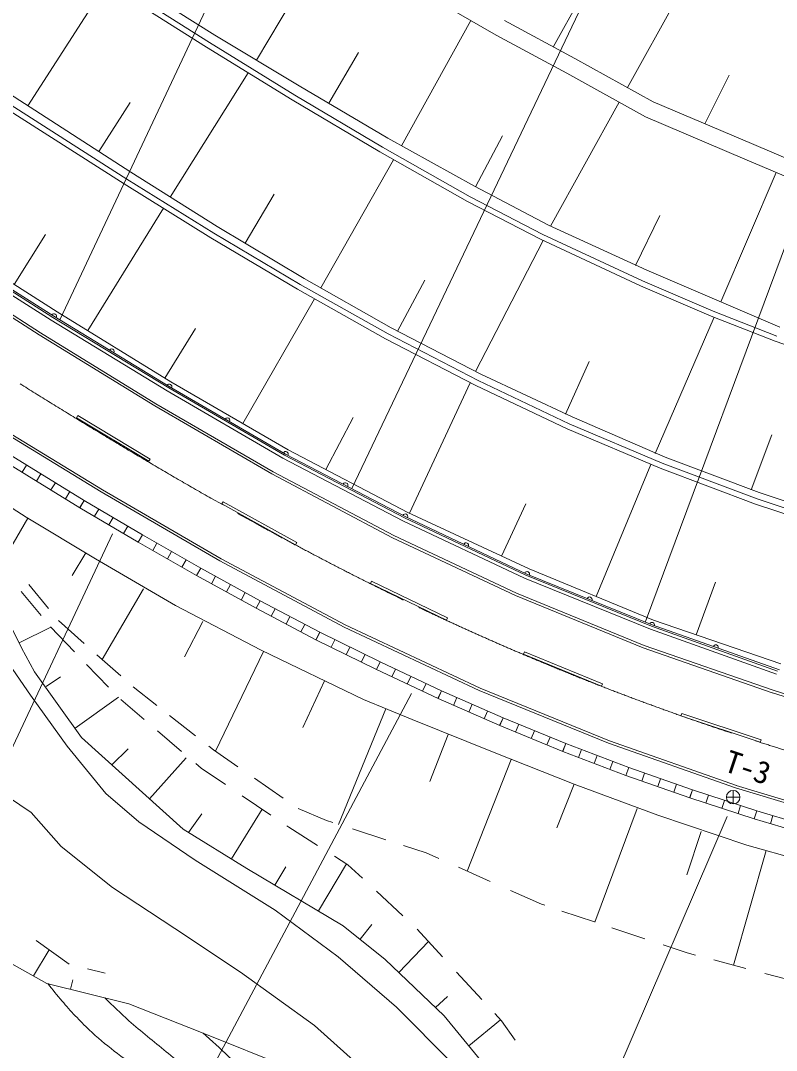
# Model space of a CAD drawing. Units: millimetres, scale not verified. Extents: x 40000 to 680000, y 20000 to 380000.
# Drawn here: x 124800 to 169478, y 258128 to 318986 of the extents above; entities that cross this region are included whole.
import ezdxf
from ezdxf.enums import TextEntityAlignment as Align

# ---------------------------------------------------------------- set-up
doc = ezdxf.new("R2010")
doc.units = ezdxf.units.MM
doc.header["$LTSCALE"] = 1000
doc.linetypes.add('CHAIN', pattern=[18.5, 12, -1.5, 3.5, -1.5])
for name, color, linetype, lineweight in [('M-BGD', 7, 'Continuous', 13), ('M-BMK', 2, 'CHAIN', 13), ('M-BMK-SRVR', 3, 'Continuous', 13), ('M-STR-STRC', 7, 'Continuous', 13)]:
    doc.layers.add(name, color=color, linetype=linetype, lineweight=lineweight)
doc.styles.add('ＭＳ ゴシック', font='')
doc.styles.get('ＭＳ ゴシック').set_extended_font_data('MS Gothic')

msp = doc.modelspace()

# ---------------------------------------------------------------- linework, layer by layer
at = {"layer": 'M-BGD'}
for p, q in [((142904, 323639), (138736, 316653)), ((164877, 322625), (160674, 315032)), ((135960, 317686), (129156, 321998)), ((136277, 318119), (129541, 322370)), ((135791, 317415), (128990, 321724)), ((129877, 321162), (125229, 313946)), ((152921, 318116), (148903, 320442)), ((156302, 317458), (157857, 320266)), ((151423, 318983), (147324, 311589)), ((157569, 316755), (153408, 318989)), ((141012, 314576), (135960, 317686)), ((141274, 315139), (136277, 318119)), ((157090, 315877), (152921, 318116)), ((140847, 314302), (135791, 317415)), ((144782, 317095), (143015, 314108)), ((162185, 314194), (157569, 316755)), ((138260, 315895), (133650, 308559)), ((161745, 313294), (157090, 315877)), ((131321, 310023), (122945, 315417)), ((165251, 312891), (166677, 315764)), ((122531, 314692), (130915, 309339)), ((122704, 314961), (131085, 309610)), ((146514, 312038), (141274, 315139)), ((131286, 314141), (129421, 311246)), ((146030, 311222), (140847, 314302)), ((146191, 311499), (141012, 314576)), ((156129, 306846), (160183, 314161)), ((168012, 311717), (162185, 314194)), ((167620, 310797), (161745, 313294)), ((151631, 309202), (146514, 312038)), ((153279, 312183), (151694, 309168)), ((171487, 310230), (168012, 311717)), ((151225, 308288), (146030, 311222)), ((151378, 308569), (146191, 311499)), ((146852, 310758), (142551, 303187)), ((171182, 309273), (167620, 310797)), ((136427, 306814), (131321, 310023)), ((169472, 310004), (166188, 302358)), ((130915, 309339), (136053, 306155)), ((131085, 309610), (136219, 306429)), ((156002, 306904), (151631, 309202)), ((139798, 308725), (138071, 305832)), ((155668, 306350), (151378, 308569)), ((155527, 306063), (151225, 308288)), ((133240, 307898), (128765, 300666)), ((162591, 307473), (161155, 304520)), ((125903, 300415), (115850, 306860)), ((125983, 300542), (115932, 306986)), ((141563, 303748), (136427, 306814)), ((161809, 304239), (156002, 306904)), ((126281, 306345), (124414, 303394)), ((136053, 306155), (141160, 303109)), ((136219, 306429), (141320, 303386)), ((161572, 303600), (155668, 306350)), ((119887, 305554), (126605, 301280)), ((119995, 305723), (126711, 301449)), ((126773, 301514), (120053, 305769)), ((126960, 301783), (120187, 306069)), ((155686, 305989), (151687, 298240)), ((161441, 303307), (155527, 306063)), ((146709, 300825), (141563, 303748)), ((166088, 302401), (161809, 304239)), ((141160, 303109), (146371, 300187)), ((141320, 303386), (146523, 300468)), ((147072, 300637), (148702, 303651)), ((165623, 301522), (161441, 303307)), ((165744, 301818), (161572, 303600)), ((142178, 302538), (137937, 295174)), ((169681, 300867), (166088, 302401)), ((126605, 301280), (133457, 297115)), ((126711, 301449), (133559, 297287)), ((133586, 297359), (126773, 301514)), ((133673, 297629), (126960, 301783)), ((165797, 301453), (162319, 293406)), ((169398, 300036), (165623, 301522)), ((169508, 300337), (165744, 301818)), ((135140, 300781), (133323, 297846)), ((152008, 298090), (146709, 300825)), ((132727, 296216), (125903, 300415)), ((132804, 296345), (125983, 300542)), ((146371, 300187), (151707, 297430)), ((146523, 300468), (151850, 297717)), ((175054, 298116), (169398, 300036)), ((157004, 295735), (158408, 298840)), ((140623, 293627), (133673, 297629)), ((151850, 297717), (157232, 295154)), ((157404, 295562), (152008, 298090)), ((133457, 297115), (140311, 293131)), ((133559, 297287), (140408, 293306)), ((140468, 293371), (133586, 297359)), ((151382, 297585), (147793, 289875)), ((151707, 297430), (157101, 294862)), ((139653, 292192), (132727, 296216)), ((139725, 292323), (132804, 296345)), ((129557, 291128), (122627, 295364)), ((129634, 291257), (122706, 295491)), ((128112, 295512), (128189, 295640)), ((132378, 292944), (128112, 295512)), ((128189, 295640), (132456, 293072)), ((144457, 295531), (142848, 292461)), ((162896, 293188), (157404, 295562)), ((157101, 294862), (162604, 292541)), ((157232, 295154), (162723, 292838)), ((169211, 294515), (167978, 291248)), ((123184, 293346), (128302, 290201)), ((123448, 293771), (128560, 290629)), ((147536, 289678), (140468, 293371)), ((147688, 289923), (140623, 293627)), ((125128, 289644), (120132, 292855)), ((132456, 293072), (132378, 292944)), ((140311, 293131), (147402, 289416)), ((140408, 293306), (147491, 289595)), ((162049, 292751), (158829, 284946)), ((162723, 292838), (168340, 290720)), ((168457, 291090), (162896, 293188)), ((125152, 292723), (124890, 292297)), ((126004, 292200), (125742, 291774)), ((146792, 288418), (139653, 292192)), ((146859, 288552), (139725, 292323)), ((162604, 292541), (168234, 290418)), ((126856, 291676), (126594, 291250)), ((127708, 291153), (127446, 290727)), ((136582, 287053), (129557, 291128)), ((136655, 287185), (129634, 291257)), ((174119, 289224), (168457, 291090)), ((128560, 290629), (128298, 290203)), ((128560, 290629), (128306, 290199)), ((128560, 290629), (132001, 288594)), ((136698, 290422), (136771, 290553)), ((141050, 288014), (136698, 290422)), ((136771, 290553), (141123, 288145)), ((154673, 290436), (153232, 287342)), ((168234, 290418), (173906, 288547)), ((168340, 290720), (174001, 288853)), ((128302, 290201), (131749, 288162)), ((129420, 290120), (129166, 289690)), ((154866, 286581), (147688, 289923)), ((125237, 289574), (123923, 287329)), ((129235, 287181), (125128, 289644)), ((130280, 289612), (130026, 289181)), ((131140, 289103), (130886, 288672)), ((147402, 289416), (154589, 286030)), ((147491, 289595), (154669, 286213)), ((154734, 286272), (147536, 289678)), ((132001, 288594), (131746, 288164)), ((132001, 288594), (131753, 288160)), ((132001, 288594), (135446, 286627)), ((154107, 285150), (146859, 288552)), ((131749, 288162), (135202, 286190)), ((132862, 288102), (132614, 287668)), ((141123, 288145), (141050, 288014)), ((154047, 285012), (146792, 288418)), ((127845, 286189), (128650, 287532)), ((133723, 287610), (133476, 287176)), ((133963, 284412), (129235, 287181)), ((134585, 287119), (134337, 286684)), ((143926, 283144), (136582, 287053)), ((143993, 283278), (136655, 287185)), ((124856, 281920), (122755, 286139)), ((135446, 286627), (135199, 286193)), ((135202, 286190), (138727, 284257)), ((135446, 286627), (135206, 286188)), ((135446, 286627), (138964, 284697)), ((136326, 286144), (136085, 285706)), ((154669, 286213), (162098, 283201)), ((162125, 283274), (154734, 286272)), ((162209, 283552), (154866, 286581)), ((126452, 284248), (125291, 285663)), ((137205, 285662), (136965, 285224)), ((145479, 285729), (145545, 285864)), ((149969, 283560), (145479, 285729)), ((145545, 285864), (150034, 283695)), ((154589, 286030), (162027, 283014)), ((165873, 285808), (164743, 282684)), ((124827, 285255), (126015, 283827)), ((132065, 285402), (129627, 281238)), ((138084, 285180), (137844, 284741)), ((161611, 281923), (154047, 285012)), ((161664, 282063), (154107, 285150)), ((139013, 281782), (133963, 284412)), ((138964, 284697), (138723, 284259)), ((138727, 284257), (142257, 282393)), ((138964, 284697), (138730, 284255)), ((138964, 284697), (142484, 282839)), ((139844, 284233), (139610, 283791)), ((140724, 283768), (140490, 283326)), ((150034, 283695), (149969, 283560)), ((124712, 282208), (126578, 283138)), ((126560, 283157), (127990, 281676)), ((128564, 282180), (127038, 283533)), ((134480, 281387), (135567, 283474)), ((141604, 283303), (141371, 282861)), ((151912, 279392), (143926, 283144)), ((151972, 279529), (143993, 283278)), ((162027, 283014), (169484, 280357)), ((162098, 283201), (169551, 280545)), ((169663, 280622), (162125, 283274)), ((169732, 280974), (162209, 283552)), ((142484, 282839), (142251, 282396)), ((142257, 282393), (145837, 280632)), ((142484, 282839), (142263, 282390)), ((142484, 282839), (146054, 281083)), ((143377, 282400), (143156, 281951)), ((125631, 280508), (124856, 281920)), ((145065, 278862), (139013, 281782)), ((144269, 281961), (144048, 281512)), ((169234, 279267), (161611, 281923)), ((169283, 279409), (161664, 282063)), ((130722, 280266), (129316, 281513)), ((136312, 275804), (139160, 281706)), ((145162, 281522), (144941, 281073)), ((154530, 281542), (154586, 281681)), ((159147, 279656), (154530, 281542)), ((154586, 281681), (159204, 279794)), ((125376, 279126), (124117, 280953)), ((128704, 280937), (129994, 279601)), ((146054, 281083), (145833, 280634)), ((145837, 280632), (149478, 278921)), ((146054, 281083), (145841, 280630)), ((146054, 281083), (149685, 279376)), ((146962, 280656), (146749, 280204)), ((128403, 276627), (125631, 280508)), ((126321, 279641), (127153, 280200)), ((142765, 279972), (141491, 277213)), ((147870, 280229), (147657, 279777)), ((132863, 278516), (131464, 279622)), ((148777, 279803), (148565, 279350)), ((149685, 279376), (149473, 278924)), ((149685, 279376), (149485, 278918)), ((149685, 279376), (153317, 277785)), ((159555, 276286), (151912, 279392)), ((159608, 276427), (151972, 279529)), ((159204, 279794), (159147, 279656)), ((173964, 277943), (169283, 279409)), ((127561, 276105), (125376, 279126)), ((130579, 278996), (128017, 277167)), ((130717, 278862), (132104, 277682)), ((147955, 277677), (145065, 278862)), ((149478, 278921), (153122, 277325)), ((150593, 278978), (150393, 278520)), ((173923, 277799), (169238, 279266)), ((143591, 271485), (146392, 278318)), ((151501, 278581), (151301, 278123)), ((152409, 278183), (152208, 277725)), ((135142, 276717), (133611, 277926)), ((152787, 275727), (147955, 277677)), ((153317, 277785), (153116, 277327)), ((153317, 277785), (153127, 277322)), ((153317, 277785), (157030, 276262)), ((163838, 277904), (163886, 278046)), ((168523, 276335), (163838, 277904)), ((163886, 278046), (168570, 276477)), ((132885, 277018), (134316, 275801)), ((153122, 277325), (156846, 275797)), ((154245, 277404), (154056, 276942)), ((155173, 277023), (154984, 276561)), ((134409, 271199), (128403, 276627)), ((150082, 276805), (148982, 274014)), ((156102, 276643), (155912, 276180)), ((167116, 273783), (159608, 276427)), ((168570, 276477), (168523, 276335)), ((129832, 273302), (127561, 276105)), ((130189, 275013), (131155, 275950)), ((136198, 275883), (135918, 276104)), ((137648, 274881), (136198, 275883)), ((157517, 273863), (152787, 275727)), ((157030, 276262), (156840, 275799)), ((156846, 275797), (160576, 274380)), ((157030, 276262), (156852, 275795)), ((157030, 276262), (160748, 274849)), ((157959, 275909), (157782, 275441)), ((167066, 273642), (159555, 276286)), ((125418, 272178), (120775, 275329)), ((134589, 275413), (132412, 273003)), ((135158, 275085), (135482, 274809)), ((151198, 268726), (153795, 275319)), ((158889, 275556), (158711, 275088)), ((159818, 275202), (159641, 274735)), ((135482, 274809), (136920, 273838)), ((160748, 274849), (160570, 274382)), ((160748, 274849), (160582, 274378)), ((160748, 274849), (164513, 273522)), ((161689, 274517), (161523, 274046)), ((140322, 273034), (138618, 274211)), ((157520, 273862), (156506, 271288)), ((162470, 272020), (157517, 273863)), ((160576, 274380), (164353, 273048)), ((162631, 274185), (162464, 273714)), ((131794, 271628), (129832, 273302)), ((163572, 273854), (163406, 273382)), ((164513, 273522), (164347, 273050)), ((164513, 273522), (164359, 273046)), ((164513, 273522), (168316, 272286)), ((167066, 273642), (170793, 272513)), ((167109, 273785), (170835, 272657)), ((137893, 273180), (139593, 272032)), ((164353, 273048), (168161, 271810)), ((165464, 273213), (165309, 272737)), ((166414, 272904), (166260, 272428)), ((127201, 270173), (125418, 272178)), ((134716, 271010), (135522, 272115)), ((139077, 272380), (137273, 269441)), ((142892, 271711), (141205, 272423)), ((158753, 265712), (161251, 272427)), ((167365, 272595), (167211, 272119)), ((168316, 272286), (168161, 271810)), ((168316, 272286), (168173, 271807)), ((172118, 271150), (168316, 272286)), ((135123, 269366), (131794, 271628)), ((143265, 271590), (142892, 271711)), ((167731, 270265), (162470, 272020)), ((171981, 270670), (168173, 271807)), ((169266, 272002), (169123, 271523)), ((138178, 268886), (134409, 271199)), ((140540, 271392), (140653, 271316)), ((140653, 271316), (142350, 270237)), ((146397, 270576), (144424, 271215)), ((164176, 268495), (165034, 271066)), ((148767, 269809), (147441, 270238)), ((172388, 268948), (167731, 270265)), ((130226, 267756), (127201, 270173)), ((143350, 269602), (144148, 269095)), ((149524, 269472), (148767, 269809)), ((166947, 263167), (168864, 269944)), ((139857, 266410), (135123, 269366)), ((144067, 269146), (142415, 266367)), ((144148, 269095), (145002, 268303)), ((143876, 265498), (138178, 268886)), ((139836, 267900), (140473, 268972)), ((152563, 268118), (150687, 268954)), ((133913, 265336), (130226, 267756)), ((145830, 267535), (147389, 266090)), ((155587, 266770), (153757, 267586)), ((155785, 266704), (155587, 266770)), ((143575, 263661), (139857, 266410)), ((158727, 265721), (156801, 266364)), ((146360, 263507), (143876, 265498)), ((144879, 264694), (145554, 265562)), ((161702, 264726), (159743, 265381)), ((137799, 262752), (133913, 265336)), ((148238, 265287), (149741, 263655)), ((126358, 262087), (122509, 264238)), ((127676, 263223), (125726, 264627)), ((148908, 264559), (147161, 262738)), ((164211, 263887), (162776, 264367)), ((125567, 262529), (126492, 264075)), ((147027, 260687), (143575, 263661)), ((164703, 263757), (164211, 263887)), ((129804, 262684), (128761, 262948)), ((149836, 260172), (146360, 263507)), ((167672, 262976), (165771, 263476)), ((127888, 262301), (127747, 261738)), ((142167, 259606), (137799, 262752)), ((150577, 262746), (152061, 261134)), ((170696, 262181), (168794, 262681)), ((131197, 260872), (126358, 262087)), ((149328, 260659), (150040, 261315)), ((135494, 259189), (131197, 260872)), ((150285, 257400), (147027, 260687)), ((152820, 256540), (149836, 260172)), ((153169, 259931), (151298, 258392)), ((152826, 260304), (153222, 259873)), ((153222, 259873), (154032, 258741)), ((142167, 259606), (144647, 257371)), ((140800, 257063), (135494, 259189))]:
    msp.add_line(p, q, dxfattribs=at)
for centre, start, end in [((126773, 301514), 328.62536, 147.65439), ((130179, 299436), 328.62536, 148.62536), ((133586, 297359), 329.90636, 148.62536), ((137027, 295365), 329.90636, 149.90636), ((140468, 293371), 332.4139, 149.90636), ((144002, 291525), 332.4139, 152.4139), ((147536, 289678), 334.67818, 152.4139), ((151135, 287975), 334.67818, 154.67818), ((154734, 286272), 337.92111, 154.67818), ((158429, 284773), 337.92111, 157.92111), ((162125, 283274), 340.61823, 157.92111), ((165894, 281948), 340.61823, 160.61823)]:
    msp.add_arc(centre, 150, start, end, dxfattribs=at)
for points, knots in [([(126410, 262074), (126687, 261729), (126964, 261383), (127251, 261046), (127505, 260748), (127767, 260456), (128035, 260171), (128303, 259887), (128577, 259609), (128861, 259341), (129330, 258898), (129826, 258484), (130335, 258088), (130847, 257690), (131372, 257309), (131900, 256933), (132429, 256556), (132963, 256183), (133490, 255802), (134016, 255421), (134537, 255031), (135041, 254621), (135470, 254272), (135886, 253907), (136291, 253530), (136696, 253152), (137089, 252762), (137470, 252361), (137852, 251960), (138223, 251549), (138584, 251128), (138944, 250708), (139293, 250278), (139634, 249842), (139982, 249398), (140321, 248947), (140650, 248488), (140786, 248297), (140921, 248105), (141056, 247913)], [0, 0, 0, 0, 1, 1, 1, 2, 2, 2, 3, 3, 3, 4, 4, 4, 5, 5, 5, 6, 6, 6, 7, 7, 7, 8, 8, 8, 9, 9, 9, 10, 10, 10, 11, 11, 11, 12, 12, 12, 13, 13, 13, 13]), ([(129789, 261226), (130254, 260771), (130719, 260316), (131202, 259882), (131913, 259244), (132665, 258652), (133409, 258052), (134153, 257452), (134891, 256844), (135622, 256229), (136353, 255614), (137078, 254991), (137784, 254348), (138228, 253943), (138665, 253529), (139094, 253109), (139524, 252688), (139947, 252260), (140364, 251826), (140780, 251392), (141190, 250951), (141593, 250504), (141997, 250057), (142394, 249605), (142786, 249148), (143360, 248476), (143922, 247794), (144472, 247102), (145022, 246410), (145560, 245709), (146084, 244997), (146413, 244550), (146737, 244099), (147060, 243648)], [0, 0, 0, 0, 1, 1, 1, 2, 2, 2, 3, 3, 3, 4, 4, 4, 5, 5, 5, 6, 6, 6, 7, 7, 7, 8, 8, 8, 9, 9, 9, 10, 10, 10, 11, 11, 11, 11]), ([(135588, 259151), (136094, 258698), (136600, 258244), (137094, 257777), (137611, 257287), (138114, 256783), (138621, 256283), (139129, 255783), (139641, 255288), (140152, 254791), (140663, 254294), (141173, 253795), (141682, 253295), (142104, 252881), (142525, 252466), (142942, 252048), (143360, 251630), (143774, 251208), (144183, 250781), (144591, 250354), (144993, 249922), (145386, 249482), (145779, 249042), (146163, 248595), (146536, 248137), (146785, 247831), (147029, 247520), (147269, 247206), (147509, 246892), (147745, 246574), (147976, 246254), (148209, 245934), (148437, 245611), (148663, 245286), (148888, 244961), (149111, 244634), (149333, 244306), (149815, 243593), (150291, 242877), (150755, 242152), (150939, 241863), (151122, 241573), (151305, 241283)], [0, 0, 0, 0, 1, 1, 1, 2, 2, 2, 3, 3, 3, 4, 4, 4, 5, 5, 5, 6, 6, 6, 7, 7, 7, 8, 8, 8, 9, 9, 9, 10, 10, 10, 11, 11, 11, 12, 12, 12, 13, 13, 13, 14, 14, 14, 14])]:
    msp.add_open_spline(points, degree=3, knots=knots, dxfattribs=at)
at = {"layer": 'M-BMK'}
for points in [[(124769, 297524), (124880, 297454), (124992, 297384), (125104, 297315), (125215, 297245), (125327, 297175), (125439, 297106), (125550, 297036), (125662, 296967), (125774, 296897), (125886, 296828), (125998, 296759), (126109, 296689), (126221, 296620), (126333, 296551), (126445, 296481), (126557, 296412), (126669, 296343), (126781, 296274), (126893, 296205), (127005, 296136), (127117, 296067), (127229, 295998), (127341, 295929), (127453, 295860), (127565, 295791), (127677, 295722), (127789, 295653), (127902, 295585), (128014, 295516), (128126, 295447), (128238, 295379), (128351, 295310), (128463, 295242), (128575, 295173), (128688, 295105), (128800, 295036), (128912, 294968), (129025, 294899), (129137, 294831), (129250, 294763), (129362, 294695), (129475, 294626), (129587, 294558), (129700, 294490), (129813, 294422), (129925, 294354), (130038, 294286), (130151, 294218), (130263, 294151), (130376, 294083), (130489, 294015), (130602, 293947), (130715, 293880), (130827, 293812), (130940, 293744), (131053, 293677), (131166, 293609), (131279, 293542), (131392, 293475), (131505, 293407), (131618, 293340), (131732, 293273), (131845, 293206), (131958, 293138), (132071, 293071), (132184, 293004), (132297, 292937), (132411, 292870), (132524, 292804), (132637, 292737), (132751, 292670), (132864, 292603), (132978, 292537), (133091, 292470), (133205, 292403), (133318, 292337), (133432, 292271), (133545, 292204), (133659, 292138), (133773, 292072), (133886, 292005), (134000, 291939), (134114, 291873), (134228, 291807), (134342, 291741), (134455, 291675), (134569, 291609), (134683, 291543), (134797, 291478), (134911, 291412), (135025, 291346), (135139, 291281), (135253, 291215), (135368, 291150), (135482, 291084), (135596, 291019), (135710, 290954), (135824, 290889), (135939, 290823), (136053, 290758), (136766, 290361)], [(137628, 289855), (138722, 289263), (138792, 289225), (138861, 289187), (138930, 289149), (139000, 289111), (139069, 289072), (139139, 289034), (139208, 288996), (139278, 288958), (139347, 288920), (139417, 288882), (139486, 288844), (139556, 288806), (139626, 288768), (139695, 288730), (139765, 288692), (139834, 288655), (139904, 288617), (139974, 288579), (140043, 288541), (140113, 288504), (140183, 288466), (140252, 288428), (140322, 288390), (140392, 288353), (140462, 288315), (140531, 288278), (140601, 288240), (140671, 288203), (140741, 288165), (140811, 288128), (140880, 288090), (140950, 288053), (141020, 288015), (141090, 287978), (141160, 287941), (141230, 287903), (141300, 287866), (141370, 287829), (141440, 287792), (141510, 287755), (141580, 287717), (141650, 287680), (141720, 287643), (141790, 287606), (141860, 287569), (141930, 287532), (142000, 287495), (142070, 287458), (142140, 287421), (142210, 287384), (142280, 287347), (142351, 287311), (142421, 287274), (142491, 287237), (142561, 287200), (142631, 287163), (142702, 287127), (142772, 287090), (142842, 287053), (142912, 287017), (142983, 286980), (143053, 286944), (143123, 286907), (143194, 286871), (143264, 286834), (143334, 286798), (143405, 286762), (143475, 286725), (143546, 286689), (143616, 286653), (143687, 286616), (143757, 286580), (143828, 286544), (143898, 286508), (143969, 286471), (144039, 286435), (144110, 286399), (144180, 286363), (144251, 286327), (144321, 286291), (144392, 286255), (144463, 286219), (144533, 286183), (144604, 286148), (144675, 286112), (144745, 286076), (144816, 286040), (144887, 286004), (144958, 285969), (145028, 285933), (145099, 285897), (145170, 285862), (145241, 285826), (145312, 285791), (145382, 285755), (145453, 285720), (145524, 285684), (145595, 285649), (145666, 285614), (145737, 285578), (145808, 285543), (145879, 285508), (145950, 285472), (146021, 285437), (146092, 285402), (146163, 285367), (146234, 285332), (146305, 285297), (146376, 285262), (146447, 285227), (146518, 285192), (146589, 285157), (146660, 285122), (146732, 285087), (146803, 285052), (146874, 285017), (146945, 284983), (147419, 284742)]]:
    msp.add_lwpolyline(points, dxfattribs=at)
for start, end in [(244.53479, 247.37867), (247.37867, 254.16858)]:
    msp.add_arc((217126, 428769), 160000, start, end, dxfattribs=at)
at = {"layer": 'M-BMK-SRVR'}
for p, q in [((166922, 272690), (166922, 273490)), ((167322, 273090), (166522, 273090))]:
    msp.add_line(p, q, dxfattribs=at)
msp.add_circle((166922, 273090), 400, dxfattribs=at)
at = {"layer": 'M-STR-STRC'}
for p, q in [((183159, 341073), (161742, 283469)), ((166578, 337884), (144377, 291344)), ((140925, 330701), (127147, 301332)), ((130241, 288654), (118103, 262833)), ((147909, 279227), (133144, 251482)), ((166571, 271950), (152345, 238876))]:
    msp.add_line(p, q, dxfattribs=at)

# ---------------------------------------------------------------- texts
at = {"layer": 'M-BMK-SRVR', "style": 'ＭＳ ゴシック'}
msp.add_text('T-3', height=1320, rotation=341.565, dxfattribs=at).set_placement((166186, 274277), align=Align.BOTTOM_LEFT)

doc.saveas('drawing.dxf')
